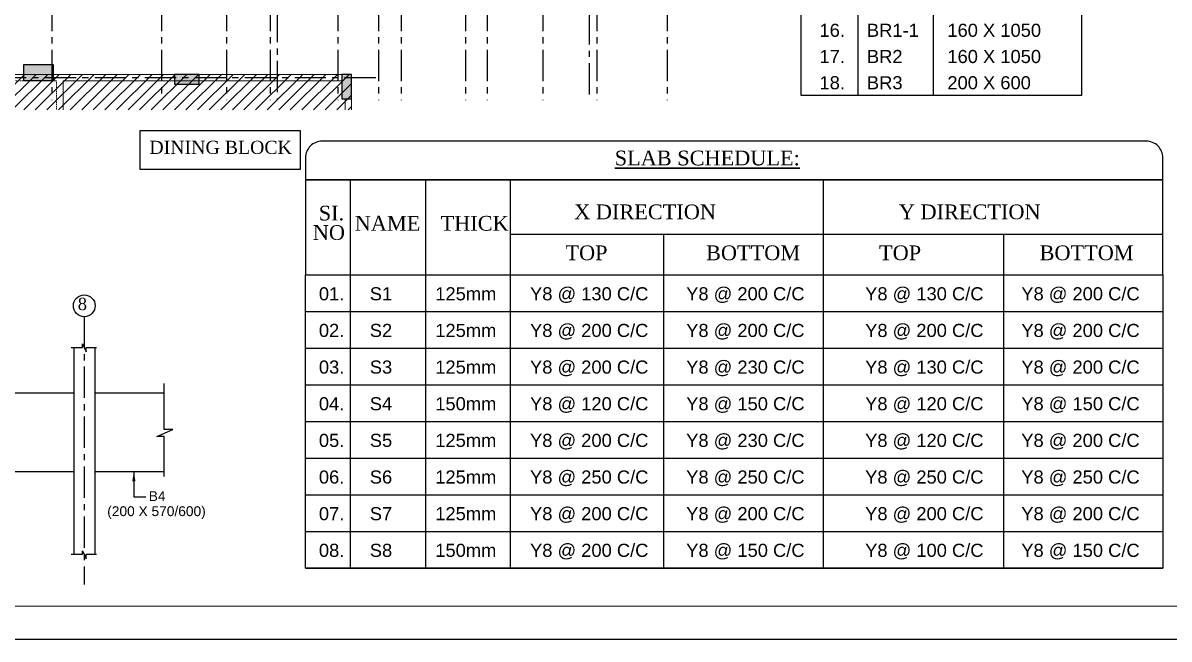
# Model space of a CAD drawing. Header units: inches. Extents: x -1898 to 127651, y -195120 to -109120.
# Drawn here: x 66741 to 101701, y -195120 to -176323 of the extents above; entities that cross this region are included whole.
import ezdxf

# ---------------------------------------------------------------- set-up
doc = ezdxf.new("R2010")
doc.units = ezdxf.units.IN
doc.header["$MEASUREMENT"] = 0
doc.linetypes.add('CENTER', pattern=[50.8, 31.75, -6.35, 6.35, -6.35])
doc.linetypes.add('Hidden', pattern=[3, 2, -1])
for name, color, linetype in [('1', 8, 'Continuous'), ('1 SHEET', 7, 'Continuous'), ('160 R.C.WALL', 6, 'Continuous'), ('2', 5, 'Continuous'), ('4', 4, 'Continuous'), ('ARROW', 5, 'Continuous'), ('BEAM TEXT', 4, 'Continuous'), ('DIM', 251, 'Continuous'), ('GIRD CIR', 1, 'Continuous'), ('GIRD TEXT', 4, 'Continuous'), ('GRID', 8, 'CENTER'), ('JKEC COL', 6, 'Continuous'), ('JKEC COL HAT', 2, 'Continuous')]:
    doc.layers.add(name, color=color, linetype=linetype)
for name, color, linetype, lineweight in [('B TXT', 4, 'Continuous', 0), ('BEAMS', 3, 'Continuous', 0), ('JKEC COLHAT', 2, 'Continuous', 20), ('text', 4, 'Continuous', 30)]:
    doc.layers.add(name, color=color, linetype=linetype, lineweight=lineweight)
doc.styles.add('T200', font='sanss___.ttf', dxfattribs={"height": 275})
doc.styles.add('T300', font='sanss___.ttf', dxfattribs={"height": 350})
doc.styles.add('T400', font='romantic.ttf')
doc.dimstyles.new('T 200', dxfattribs={"dimtxt": 275, "dimasz": 150, "dimexe": 1, "dimexo": 0, "dimgap": 50, "dimtad": 1, "dimdec": 0, "dimrnd": 5, "dimdsep": 46, "dimtxsty": 'T200', "dimblk": 'ARCHTICK', "dimcen": 2.5, "dimdle": 1, "dimclrd": 5, "dimclre": 253, "dimclrt": 1, "dimadec": 0, "dimazin": 0, "dimtfac": 1, "dimtdec": 0, "dimtmove": 2, "dimatfit": 3, "dimfxl": 0, "dimarcsym": 0})

# ---------------------------------------------------------------- blocks, each defined once
blk = doc.blocks.new('A$C2EF61270')
at = {"layer": '1'}
h = blk.add_hatch(dxfattribs=at)
h.set_pattern_fill('ANSI31', color=256, scale=2000)
h.set_pattern_definition([(45, (0, -1085.52), (-176.7767, 176.7767), [])])
h.paths.add_polyline_path([(0, 0), (63301, 0), (63301, -1086), (0, -1086)])
at = {"layer": 'JKEC COL HAT', "linetype": 'Continuous', "ltscale": 100}
h = blk.add_hatch(color=256, dxfattribs=at)
h.dxf.hatch_style = 1
h.paths.add_polyline_path([(53300, 300), (54201, 300), (54201, -200), (53300, -200)])
h = blk.add_hatch(color=256, dxfattribs=at)
h.dxf.hatch_style = 1
h.paths.add_polyline_path([(57901, 0), (57901, -300), (58651, -300), (58651, 0)])
h = blk.add_hatch(color=256, dxfattribs=at)
h.dxf.hatch_style = 1
h.paths.add_polyline_path([(63001, -750), (63301, -750), (63301, 0), (63001, 0)])
at = {"layer": 'BEAMS', "color": 4, "linetype": 'Continuous', "ltscale": 0.01}
for p, q in [((9751, 0), (63001, 0)), ((54201, -200), (54301, -200)), ((54501, -200), (63001, -200)), ((54501, -1086), (54501, -200)), ((63101, -750), (63101, -1086)), ((63301, -750), (63301, -1086))]:
    blk.add_line(p, q, dxfattribs=at)
at = {"layer": 'BEAMS', "linetype": 'Hidden', "ltscale": 0.01}
for p in [(49800, -200), (54301, -1086)]:
    blk.add_line(p, (54301, -200), dxfattribs=at)
at = {"layer": 'GRID', "ltscale": 30}
blk.add_line((64039, -100), (-2655, -100), dxfattribs=at)
at = {"layer": 'JKEC COL'}
for points in [[(53300, 300), (54201, 300), (54201, -200), (53300, -200)], [(58651, -300), (58651, 0), (57901, 0), (57901, -300)], [(63301, 0), (63001, 0), (63001, -750), (63301, -750)]]:
    blk.add_lwpolyline(points, close=True, dxfattribs=at)
blk = doc.blocks.new('_ARCHTICK')
at = {"color": 0, "linetype": 'ByBlock', "const_width": 0.15}
blk.add_lwpolyline([(-0.5, -0.5), (0.5, 0.5)], dxfattribs=at)

msp = doc.modelspace()

# ---------------------------------------------------------------- linework, layer by layer
at = {"layer": '1', "elevation": 16.5}
for points in [[(68210.8, -186222.6), (68561.2, -186222.6), (68561.2, -186115.4), (68665, -186355.7), (68665, -186222.6), (68985.1, -186222.6)], [(71044.9, -190160), (71044.9, -188937.2), (70830.4, -188937.2), (71311.2, -188729.6), (71044.9, -188729.6), (71044.9, -187321.6)], [(68210.8, -192534.3), (68561.2, -192534.3), (68561.2, -192427), (68665, -192667.4), (68665, -192534.3), (68985.1, -192534.3)]]:
    msp.add_lwpolyline(points, dxfattribs=at)
at = {"layer": '2', "color": 1}
for p, q in [((92203.7, -162940.4), (92203.7, -178542)), ((94509.9, -162940.4), (94509.9, -178542)), ((76724.7, -181113.4), (76724.7, -192957.2)), ((91149.2, -181113.4), (91149.2, -192957.2)), ((76724.7, -182231.5), (76724.7, -192957.2)), ((91149.2, -182231.5), (91149.2, -192957.2)), ((75361.2, -185130.8), (101509.5, -185130.8)), ((75361.2, -186248.8), (101509.5, -186248.8)), ((75361.2, -187366.9), (101509.5, -187366.9)), ((75361.2, -188484.9), (101509.5, -188484.9)), ((75361.2, -189603), (101509.5, -189603)), ((75361.2, -190721.1), (101509.5, -190721.1)), ((75361.2, -191839.1), (101509.5, -191839.1)), ((75361.2, -192957.2), (101509.5, -192957.2))]:
    msp.add_line(p, q, dxfattribs=at)
for points in [[(90483.8, -162940.4), (99026.7, -162940.4), (99026.7, -178542), (90483.8, -178542)], [(70313.2, -179600.7), (75199.4, -179600.7), (75199.4, -180797.5), (70313.2, -180797.5)], [(75361.2, -184012.7), (101509.5, -184012.7), (101509.5, -181113.4), (75361.2, -181113.4)], [(75361.2, -184012.7), (101509.5, -184012.7), (101509.5, -192957.2), (75361.2, -192957.2)]]:
    msp.add_lwpolyline(points, close=True, dxfattribs=at)
msp.add_lwpolyline([(75361.2, -181113.4), (101509.5, -181113.4), (101509.5, -180437.1, 0.4142136), (100999.9, -179927.5), (75870.7, -179927.5, 0.4142136), (75361.2, -180437.1)], format="xyb", close=True, dxfattribs=at)
at = {"layer": '4', "color": 6}
for p, q in [((68292.1, -186222.6, 16.5), (68292.1, -192534.3, 16.5)), ((68932.1, -186222.6, 16.5), (68932.1, -192534.3, 16.5))]:
    msp.add_line(p, q, dxfattribs=at)
at = {"layer": '4'}
for p, q in [((62692.1, -187603.9, -10.5), (68292.1, -187603.9, 7.6)), ((68932.1, -187603.9, 9.7), (71044.9, -187603.9, 16.5)), ((55692.1, -190003.9, -33.1), (68292.1, -190003.9, 7.6)), ((68932.1, -190003.9, 9.7), (71044.9, -190003.9, 16.5))]:
    msp.add_line(p, q, dxfattribs=at)
at = {"layer": 'Defpoints', "ltscale": 0.2}
msp.add_lwpolyline([(-1898.4, -195120.3), (120101.6, -195120.3), (120101.6, -109120.3), (-1898.4, -109120.3)], close=True, dxfattribs=at)
at = {"layer": 'DIM', "color": 1}
for p, q in [((75361.2, -181113.4), (101509.5, -181113.4)), ((79016, -181113.4), (79016, -188484.9)), ((81607, -181113.4), (81607, -192957.2)), ((79016, -182231.5), (79016, -192957.2)), ((81607, -182231.5), (81607, -192957.2)), ((81607, -182767.4), (101509.5, -182767.4)), ((86281, -182767.4), (86281, -192957.2)), ((96650.5, -182767.4), (96650.5, -192957.2))]:
    msp.add_line(p, q, dxfattribs=at)
at = {"layer": 'GIRD CIR'}
msp.add_circle((68612.1, -184951.2, 16.5), 333.3, dxfattribs=at)
at = {"layer": 'GRID', "ltscale": 30}
for p, q in [((67621, -146663.3, 14.7), (67621, -178683.9, 14.7)), ((70971, -146663.3, 14.7), (70971, -178683.9, 14.7)), ((72951, -146663.3, 14.7), (72951, -178683.9, 14.7)), ((74281, -146663.3, 14.7), (74281, -178683.9, 14.7)), ((76350.8, -146663.3, 14.7), (76350.8, -178683.9, 14.7)), ((77591, -146663.3, 14.7), (77591, -178683.9, 14.7)), ((78276, -146663.3, 14.7), (78276, -178683.9, 14.7)), ((80236, -146663.3, 14.7), (80236, -178683.9, 14.7)), ((80901, -146663.3, 14.7), (80901, -178683.9, 14.7)), ((82596, -146663.3, 14.7), (82596, -178683.9, 14.7)), ((84251, -146663.3, 14.7), (84251, -178683.9, 14.7)), ((86396, -146663.3, 14.7), (86396, -178683.9, 14.7)), ((74496, -147004.4, 14.7), (74496, -178683.9, 14.7)), ((84016, -147071.7, 14.7), (84016, -178683.9, 14.7)), ((68612.1, -185284.5, 16.5), (68612.1, -193454.5, 16.5))]:
    msp.add_line(p, q, dxfattribs=at)
at = {"layer": 'JKEC COLHAT', "ltscale": 0.2}
msp.add_lwpolyline([(-898.4, -194120.3), (119101.6, -194120.3), (119101.6, -110120.3), (-898.4, -110120.3)], close=True, dxfattribs=at)

# ---------------------------------------------------------------- block references
at = {"layer": '160 R.C.WALL'}
msp.add_blockref('A$C2EF61270', (13467.2, -177893.5, 14.7), dxfattribs=at)

# ---------------------------------------------------------------- texts
at = {"layer": '1 SHEET', "color": 4, "ltscale": 7, "style": 'T400'}
msp.add_text('DINING BLOCK', height=400, dxfattribs=at).set_placement((70598.1, -180318.6))
at = {"layer": 'B TXT', "style": 'T300'}
for s, p in [('16.', (91037.5, -176747.6)), ('BR1-1', (92484.6, -176747.6)), ('160 X 1050', (94937.8, -176747.6)), ('17.', (91037.5, -177547.6)), ('BR2', (92484.6, -177547.6)), ('160 X 1050', (94937.8, -177547.6)), ('18.', (91037.5, -178347.6)), ('BR3', (92484.6, -178347.6)), ('200 X 600', (94937.8, -178347.6))]:
    msp.add_text(s, height=400, dxfattribs=at).set_placement(p)
at = {"layer": 'BEAM TEXT', "style": 'T300'}
msp.add_text('B4', height=300, dxfattribs=at).set_placement((70578.7, -190907.9))
at = {"layer": 'BEAM TEXT', "color": 6, "style": 'T300'}
msp.add_text('(200 X 570/600)', height=300, dxfattribs=at).set_placement((69312, -191368.6))
at = {"layer": 'GIRD TEXT', "ltscale": 7, "style": 'T400'}
msp.add_text('8', height=375, dxfattribs=at).set_placement((68412.6, -185084.5))
at = {"layer": 'text'}
for s, height, style, p in [('%%USLAB SCHEDULE:', 450, 'T400', (84792, -180668.9)), ('SI.', 450, 'T400', (75763, -182349.9)), ('X DIRECTION', 450, 'T400', (83556.5, -182311.4)), ('Y DIRECTION', 450, 'T400', (93458.5, -182311.4)), ('NO', 450, 'T400', (75583, -182942.4)), ('NAME', 450, 'T400', (76862, -182661.2)), ('THICK', 450, 'T400', (79482, -182661.2)), ('TOP', 450, 'T400', (83288.7, -183561.2)), ('BOTTOM', 450, 'T400', (87578, -183561.2)), ('TOP', 450, 'T400', (92854.1, -183561.2)), ('BOTTOM', 450, 'T400', (97750.6, -183561.2)), ('01.', 400, 'T300', (75768.3, -184786.2)), ('S1', 400, 'T300', (77321.2, -184786.2)), ('125mm', 400, 'T300', (79318.2, -184786.2)), ('Y8 @ 130 C/C', 400, 'T300', (82209.2, -184786.2)), ('Y8 @ 200 C/C', 400, 'T300', (86972.2, -184786.2)), ('Y8 @ 130 C/C', 400, 'T300', (92430.6, -184786.2)), ('Y8 @ 200 C/C', 400, 'T300', (97193.6, -184786.2)), ('02.', 400, 'T300', (75768.3, -185904.3)), ('S2', 400, 'T300', (77321.2, -185904.3)), ('125mm', 400, 'T300', (79318.2, -185904.3)), ('Y8 @ 200 C/C', 400, 'T300', (82209.2, -185904.3)), ('Y8 @ 200 C/C', 400, 'T300', (86972.2, -185904.3)), ('Y8 @ 200 C/C', 400, 'T300', (92430.6, -185904.3)), ('Y8 @ 200 C/C', 400, 'T300', (97193.6, -185904.3)), ('03.', 400, 'T300', (75768.3, -187022.3)), ('S3', 400, 'T300', (77321.2, -187022.3)), ('125mm', 400, 'T300', (79318.2, -187022.3)), ('Y8 @ 200 C/C', 400, 'T300', (82209.2, -187022.3)), ('Y8 @ 230 C/C', 400, 'T300', (86972.2, -187022.3)), ('Y8 @ 130 C/C', 400, 'T300', (92430.6, -187022.3)), ('Y8 @ 200 C/C', 400, 'T300', (97193.6, -187022.3)), ('04.', 400, 'T300', (75768.3, -188140.4)), ('S4', 400, 'T300', (77321.2, -188140.4)), ('150mm', 400, 'T300', (79318.2, -188140.4)), ('Y8 @ 120 C/C', 400, 'T300', (82209.2, -188140.4)), ('Y8 @ 150 C/C', 400, 'T300', (86972.2, -188140.4)), ('Y8 @ 120 C/C', 400, 'T300', (92430.6, -188140.4)), ('Y8 @ 150 C/C', 400, 'T300', (97193.6, -188140.4)), ('05.', 400, 'T300', (75768.3, -189258.5)), ('S5', 400, 'T300', (77321.2, -189258.5)), ('125mm', 400, 'T300', (79318.2, -189258.5)), ('Y8 @ 200 C/C', 400, 'T300', (82209.2, -189258.5)), ('Y8 @ 230 C/C', 400, 'T300', (86972.2, -189258.5)), ('Y8 @ 120 C/C', 400, 'T300', (92430.6, -189258.5)), ('Y8 @ 200 C/C', 400, 'T300', (97193.6, -189258.5)), ('06.', 400, 'T300', (75768.3, -190376.5)), ('S6', 400, 'T300', (77321.2, -190376.5)), ('125mm', 400, 'T300', (79318.2, -190376.5)), ('Y8 @ 250 C/C', 400, 'T300', (82209.2, -190376.5)), ('Y8 @ 250 C/C', 400, 'T300', (86972.2, -190376.5)), ('Y8 @ 250 C/C', 400, 'T300', (92430.6, -190376.5)), ('Y8 @ 250 C/C', 400, 'T300', (97193.6, -190376.5)), ('07.', 400, 'T300', (75768.3, -191494.6)), ('S7', 400, 'T300', (77321.2, -191494.6)), ('125mm', 400, 'T300', (79318.2, -191494.6)), ('Y8 @ 200 C/C', 400, 'T300', (82209.2, -191494.6)), ('Y8 @ 200 C/C', 400, 'T300', (86972.2, -191494.6)), ('Y8 @ 200 C/C', 400, 'T300', (92430.6, -191494.6)), ('Y8 @ 200 C/C', 400, 'T300', (97193.6, -191494.6)), ('08.', 400, 'T300', (75768.3, -192612.6)), ('S8', 400, 'T300', (77321.2, -192612.6)), ('150mm', 400, 'T300', (79318.2, -192612.6)), ('Y8 @ 200 C/C', 400, 'T300', (82209.2, -192612.6)), ('Y8 @ 150 C/C', 400, 'T300', (86972.2, -192612.6)), ('Y8 @ 100 C/C', 400, 'T300', (92430.6, -192612.6)), ('Y8 @ 150 C/C', 400, 'T300', (97193.6, -192612.6))]:
    msp.add_text(s, height=height, dxfattribs=dict(at, style=style)).set_placement(p)

# ---------------------------------------------------------------- leaders
at = {"layer": 'ARROW', "color": 2}
msp.add_leader([(70124.7, -190003.9, -8.7), (70124.7, -190780.4, -8.7), (70490.8, -190780.4, -8.7)], dimstyle='T 200', override={"dimasz": 300, "dimgap": 50, "dimtad": 0, "dimrnd": 5, "dimarcsym": 2}, dxfattribs=at)

doc.saveas('drawing.dxf')
